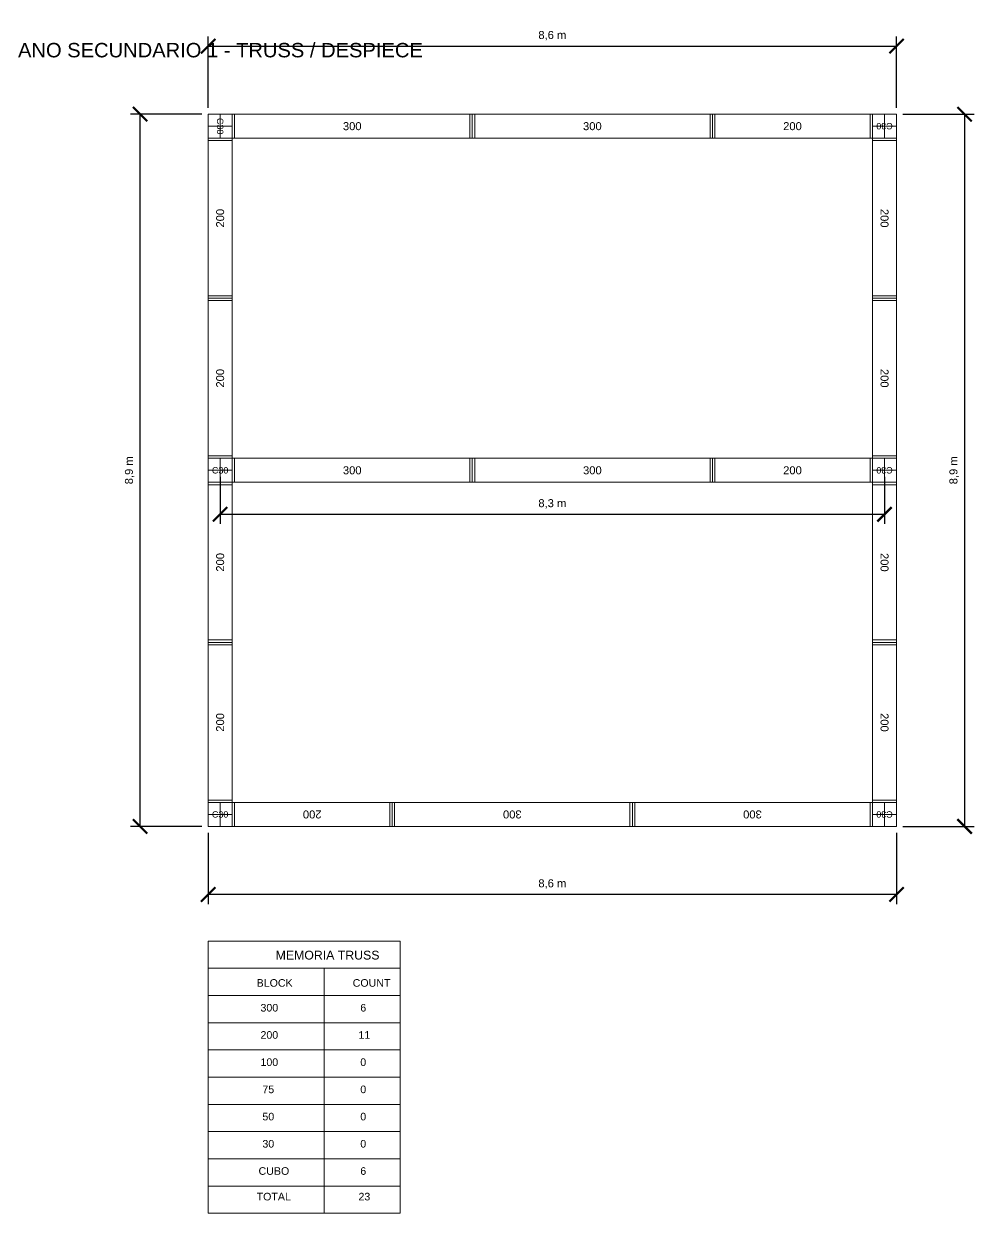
# Model space of a CAD drawing. Header units: metres. Extents: x 1125.8 to 1174.1, y 588 to 603.5.
# Drawn here: x 1137.67 to 1149.55, y 588.25 to 603.11 of the extents above; entities that cross this region are included whole.
import ezdxf
from ezdxf.enums import TextEntityAlignment as Align

# ---------------------------------------------------------------- set-up
doc = ezdxf.new("R2010")
doc.units = ezdxf.units.M
for name, color, linetype, lineweight in [('STD-06-TEXTOS', 7, 'Continuous', 9), ('STD-07-COTAS', 140, 'Continuous', 9), ('STD-12-TABLAS', 252, 'Continuous', 9), ('STD-15-TRUSS', 251, 'Continuous', 18)]:
    doc.layers.add(name, color=color, linetype=linetype, lineweight=lineweight)
doc.styles.add('STAND_ARIAL', font='arial.ttf')
doc.dimstyles.new('STAND_COTAS_ELEGANTE', dxfattribs={"dimtxt": 0.1, "dimasz": 0.18, "dimexe": 0.12, "dimexo": 0.08, "dimgap": 0.07, "dimtad": 1, "dimtxsty": 'STAND_ARIAL', "dimblk": 'ARCHTICK', "dimblk1": 'ARCHTICK', "dimblk2": 'ARCHTICK', "dimcen": 1, "dimclrd": 256, "dimclre": 256, "dimclrt": 256, "dimadec": 0, "dimazin": 0, "dimtfac": 1, "dimtmove": 0, "dimatfit": 3, "dimldrblk": 'CLOSED', "dimfxl": 1, "dimarcsym": 0})

# ---------------------------------------------------------------- blocks, each defined once
blk = doc.blocks.new('STAND_CUBO_30')
at = {"layer": 'STD-15-TRUSS'}
for p, q in [((0.15, 0.15), (-0.15, 0.15)), ((-0.15, 0.15), (-0.15, -0.15)), ((0, -0.15), (0, 0.15)), ((0.15, -0.15), (0.15, 0.15)), ((-0.15, 0), (0.15, 0)), ((-0.15, -0.15), (0.15, -0.15))]:
    blk.add_line(p, q, dxfattribs=at)
at = {"layer": 'STD-06-TEXTOS', "style": 'STAND_ARIAL'}
blk.add_text('C30', height=0.08, dxfattribs=at).set_placement((0, 0), align=Align.MIDDLE_CENTER)
blk = doc.blocks.new('STAND_TRUSS_300')
at = {"layer": 'STD-15-TRUSS'}
for p, q in [((3, 0.15), (0, 0.15)), ((0, 0.15), (0, -0.15)), ((0.03, -0.15), (0.03, 0.15)), ((2.97, -0.15), (2.97, 0.15)), ((3, -0.15), (3, 0.15)), ((0, -0.15), (3, -0.15))]:
    blk.add_line(p, q, dxfattribs=at)
at = {"layer": 'STD-06-TEXTOS', "style": 'STAND_ARIAL'}
blk.add_text('300', height=0.1, dxfattribs=at).set_placement((1.5, 0), align=Align.MIDDLE_CENTER)
blk = doc.blocks.new('STAND_TRUSS_200')
at = {"layer": 'STD-15-TRUSS'}
for p, q in [((2, 0.15), (0, 0.15)), ((0, 0.15), (0, -0.15)), ((0.03, -0.15), (0.03, 0.15)), ((1.97, -0.15), (1.97, 0.15)), ((2, -0.15), (2, 0.15)), ((0, -0.15), (2, -0.15))]:
    blk.add_line(p, q, dxfattribs=at)
at = {"layer": 'STD-06-TEXTOS', "style": 'STAND_ARIAL'}
blk.add_text('200', height=0.1, dxfattribs=at).set_placement((1, 0), align=Align.MIDDLE_CENTER)
blk = doc.blocks.new('_ArchTick')
at = {"color": 0, "linetype": 'ByBlock', "const_width": 0.15}
blk.add_lwpolyline([(-0.5, -0.5), (0.5, 0.5)], dxfattribs=at)
blk = doc.blocks.new('*D58')
at = {"layer": 'Defpoints', "color": 0, "transparency": 16777216}
for p in [(1139.976, 593.081), (1148.576, 593.081), (1139.976, 592.231)]:
    blk.add_point(p, dxfattribs=at)
at = {"layer": 'STD-07-COTAS', "linetype": 'ByBlock', "lineweight": -2, "transparency": 16777216}
for p, q in [((1139.976, 593.001), (1139.976, 592.111)), ((1148.576, 593.001), (1148.576, 592.111)), ((1148.576, 592.231), (1139.976, 592.231))]:
    blk.add_line(p, q, dxfattribs=at)
at = {"layer": 'STD-07-COTAS', "lineweight": -2, "transparency": 16777216, "xscale": 0.18, "yscale": 0.18, "zscale": 0.18, "rotation": 180}
blk.add_blockref('_ArchTick', (1139.976, 592.231), dxfattribs=at)
at = {"layer": 'STD-07-COTAS', "lineweight": -2, "transparency": 16777216, "xscale": 0.18, "yscale": 0.18, "zscale": 0.18}
blk.add_blockref('_ArchTick', (1148.576, 592.231), dxfattribs=at)
at = {"layer": 'STD-07-COTAS', "transparency": 16777216, "insert": (1144.276, 592.361), "char_height": 0.1, "attachment_point": 5, "style": 'STAND_ARIAL'}
blk.add_mtext('8,6 m', dxfattribs=at)
blk = doc.blocks.new('_Closed')
at = {"color": 0, "linetype": 'ByBlock', "lineweight": -2}
for p, q in [((-1, 0.167), (0, 0)), ((-1, 0.167), (-1, -0.167)), ((0, 0), (-1, -0.167)), ((0, 0), (-1, 0))]:
    blk.add_line(p, q, dxfattribs=at)
blk = doc.blocks.new('*D59')
at = {"layer": 'Defpoints', "color": 0, "transparency": 16777216}
for p in [(1139.126, 601.981), (1139.976, 601.981), (1139.976, 593.081)]:
    blk.add_point(p, dxfattribs=at)
at = {"layer": 'STD-07-COTAS', "linetype": 'ByBlock', "lineweight": -2, "transparency": 16777216}
for p, q in [((1139.896, 601.981), (1139.006, 601.981)), ((1139.126, 593.081), (1139.126, 601.981)), ((1139.896, 593.081), (1139.006, 593.081))]:
    blk.add_line(p, q, dxfattribs=at)
at = {"layer": 'STD-07-COTAS', "lineweight": -2, "transparency": 16777216, "xscale": 0.18, "yscale": 0.18, "zscale": 0.18}
for p, rotation in [((1139.126, 601.981), 90), ((1139.126, 593.081), 270)]:
    blk.add_blockref('_ArchTick', p, dxfattribs=dict(at, rotation=rotation))
at = {"layer": 'STD-07-COTAS', "transparency": 16777216, "insert": (1138.996, 597.531), "char_height": 0.1, "attachment_point": 5, "rotation": 90, "style": 'STAND_ARIAL'}
blk.add_mtext('8,9 m', dxfattribs=at)
blk = doc.blocks.new('*D60')
at = {"layer": 'Defpoints', "color": 0, "transparency": 16777216}
for p in [(1148.576, 602.831), (1139.976, 601.981), (1148.576, 601.981)]:
    blk.add_point(p, dxfattribs=at)
at = {"layer": 'STD-07-COTAS', "linetype": 'ByBlock', "lineweight": -2, "transparency": 16777216}
for p, q in [((1139.976, 602.061), (1139.976, 602.951)), ((1139.976, 602.831), (1148.576, 602.831)), ((1148.576, 602.061), (1148.576, 602.951))]:
    blk.add_line(p, q, dxfattribs=at)
at = {"layer": 'STD-07-COTAS', "lineweight": -2, "transparency": 16777216, "xscale": 0.18, "yscale": 0.18, "zscale": 0.18, "rotation": 180}
blk.add_blockref('_ArchTick', (1139.976, 602.831), dxfattribs=at)
at = {"layer": 'STD-07-COTAS', "lineweight": -2, "transparency": 16777216, "xscale": 0.18, "yscale": 0.18, "zscale": 0.18}
blk.add_blockref('_ArchTick', (1148.576, 602.831), dxfattribs=at)
at = {"layer": 'STD-07-COTAS', "transparency": 16777216, "insert": (1144.276, 602.961), "char_height": 0.1, "attachment_point": 5, "style": 'STAND_ARIAL'}
blk.add_mtext('8,6 m', dxfattribs=at)
blk = doc.blocks.new('*D61')
at = {"layer": 'Defpoints', "color": 0, "transparency": 16777216}
for p in [(1148.576, 601.981), (1148.576, 593.081), (1149.426, 593.081)]:
    blk.add_point(p, dxfattribs=at)
at = {"layer": 'STD-07-COTAS', "linetype": 'ByBlock', "lineweight": -2, "transparency": 16777216}
for p, q in [((1148.656, 601.981), (1149.546, 601.981)), ((1149.426, 601.981), (1149.426, 593.081)), ((1148.656, 593.081), (1149.546, 593.081))]:
    blk.add_line(p, q, dxfattribs=at)
at = {"layer": 'STD-07-COTAS', "lineweight": -2, "transparency": 16777216, "xscale": 0.18, "yscale": 0.18, "zscale": 0.18}
for p, rotation in [((1149.426, 601.981), 90), ((1149.426, 593.081), 270)]:
    blk.add_blockref('_ArchTick', p, dxfattribs=dict(at, rotation=rotation))
at = {"layer": 'STD-07-COTAS', "transparency": 16777216, "insert": (1149.296, 597.531), "char_height": 0.1, "attachment_point": 5, "rotation": 90, "style": 'STAND_ARIAL'}
blk.add_mtext('8,9 m', dxfattribs=at)
blk = doc.blocks.new('*D62')
at = {"layer": 'Defpoints', "color": 0, "transparency": 16777216}
for p in [(1140.126, 597.531), (1148.426, 597.531), (1148.426, 596.981)]:
    blk.add_point(p, dxfattribs=at)
at = {"layer": 'STD-07-COTAS', "linetype": 'ByBlock', "lineweight": -2, "transparency": 16777216}
for p, q in [((1140.126, 597.451), (1140.126, 596.861)), ((1148.426, 597.451), (1148.426, 596.861)), ((1140.126, 596.981), (1148.426, 596.981))]:
    blk.add_line(p, q, dxfattribs=at)
at = {"layer": 'STD-07-COTAS', "lineweight": -2, "transparency": 16777216, "xscale": 0.18, "yscale": 0.18, "zscale": 0.18, "rotation": 180}
blk.add_blockref('_ArchTick', (1140.126, 596.981), dxfattribs=at)
at = {"layer": 'STD-07-COTAS', "lineweight": -2, "transparency": 16777216, "xscale": 0.18, "yscale": 0.18, "zscale": 0.18}
blk.add_blockref('_ArchTick', (1148.426, 596.981), dxfattribs=at)
at = {"layer": 'STD-07-COTAS', "transparency": 16777216, "insert": (1144.276, 597.111), "char_height": 0.1, "attachment_point": 5, "style": 'STAND_ARIAL'}
blk.add_mtext('8,3 m', dxfattribs=at)

msp = doc.modelspace()

# ---------------------------------------------------------------- linework, layer by layer
at = {"layer": 'STD-12-TABLAS'}
for p, q in [((1139.976, 591.308), (1142.376, 591.308)), ((1141.426, 588.248), (1141.426, 591.308)), ((1139.976, 590.968), (1142.376, 590.968)), ((1139.976, 590.628), (1142.376, 590.628)), ((1139.976, 590.288), (1142.376, 590.288)), ((1139.976, 589.948), (1142.376, 589.948)), ((1139.976, 589.608), (1142.376, 589.608)), ((1139.976, 589.268), (1142.376, 589.268)), ((1139.976, 588.928), (1142.376, 588.928)), ((1139.976, 588.588), (1142.376, 588.588)), ((1139.976, 588.588), (1142.376, 588.588))]:
    msp.add_line(p, q, dxfattribs=at)
msp.add_lwpolyline([(1139.976, 588.248), (1142.376, 588.248), (1142.376, 591.648), (1139.976, 591.648)], close=True, dxfattribs=at)

# ---------------------------------------------------------------- block references
for name, p, rotation in [('STAND_CUBO_30', (1140.126, 601.831), 270), ('STAND_CUBO_30', (1148.426, 601.831), 180), ('STAND_TRUSS_200', (1140.126, 599.681), 90), ('STAND_TRUSS_200', (1148.426, 601.681), 270), ('STAND_TRUSS_200', (1140.126, 597.681), 90), ('STAND_TRUSS_200', (1148.426, 599.681), 270), ('STAND_CUBO_30', (1148.426, 597.531), 180), ('STAND_TRUSS_200', (1140.126, 595.381), 90), ('STAND_TRUSS_200', (1148.426, 597.381), 270), ('STAND_TRUSS_200', (1140.126, 593.381), 90), ('STAND_TRUSS_200', (1148.426, 595.381), 270), ('STAND_TRUSS_200', (1142.276, 593.231), 180), ('STAND_TRUSS_300', (1145.276, 593.231), 180), ('STAND_TRUSS_300', (1148.276, 593.231), 180), ('STAND_CUBO_30', (1148.426, 593.231), 180)]:
    msp.add_blockref(name, p, dxfattribs=dict(rotation=rotation))
for name, p in [('STAND_TRUSS_300', (1140.276, 601.831)), ('STAND_TRUSS_300', (1143.276, 601.831)), ('STAND_TRUSS_200', (1146.276, 601.831)), ('STAND_CUBO_30', (1140.126, 597.531)), ('STAND_TRUSS_300', (1140.276, 597.531)), ('STAND_TRUSS_300', (1143.276, 597.531)), ('STAND_TRUSS_200', (1146.276, 597.531)), ('STAND_CUBO_30', (1140.126, 593.231))]:
    msp.add_blockref(name, p)

# ---------------------------------------------------------------- texts
at = {"layer": 'STD-06-TEXTOS', "style": 'STAND_ARIAL'}
msp.add_text('PLANO SECUNDARIO 1 - TRUSS / DESPIECE', height=0.18, dxfattribs=at).set_placement((1139.976, 602.781), align=Align.MIDDLE_CENTER)
for s, height, p in [('MEMORIA TRUSS', 0.11, (1140.819, 591.418)), ('BLOCK', 0.095, (1140.582, 591.078)), ('COUNT', 0.095, (1141.782, 591.078)), ('300', 0.095, (1140.63, 590.768)), ('6', 0.095, (1141.877, 590.768)), ('200', 0.095, (1140.63, 590.428)), ('11', 0.095, (1141.854, 590.428)), ('100', 0.095, (1140.63, 590.088)), ('0', 0.095, (1141.877, 590.088)), ('75', 0.095, (1140.654, 589.748)), ('0', 0.095, (1141.877, 589.748)), ('50', 0.095, (1140.654, 589.408)), ('0', 0.095, (1141.877, 589.408)), ('30', 0.095, (1140.654, 589.068)), ('0', 0.095, (1141.877, 589.068)), ('CUBO', 0.095, (1140.606, 588.728)), ('6', 0.095, (1141.877, 588.728)), ('TOTAL', 0.095, (1140.582, 588.408)), ('23', 0.095, (1141.854, 588.408))]:
    msp.add_text(s, height=height, dxfattribs=at).set_placement(p)

# ---------------------------------------------------------------- dimensions: what is measured, and where the dimension line sits
at = {"layer": 'STD-07-COTAS'}
for p1, p2, distance, picture, middle in [((1139.976, 601.981), (1148.576, 601.981), 0.85, '*D60', (1144.276, 602.961)), ((1139.976, 593.081), (1139.976, 601.981), 0.85, '*D59', (1138.996, 597.531)), ((1148.576, 601.981), (1148.576, 593.081), 0.85, '*D61', (1149.296, 597.531)), ((1140.126, 597.531), (1148.426, 597.531), -0.55, '*D62', (1144.276, 597.111)), ((1148.576, 593.081), (1139.976, 593.081), 0.85, '*D58', (1144.276, 592.361))]:
    dim = msp.add_aligned_dim(p1=p1, p2=p2, distance=distance, dimstyle='STAND_COTAS_ELEGANTE', override={"dimpost": '<> m'}, dxfattribs=at)
    dim.commit()
    dim.dimension.update_dxf_attribs({"geometry": picture, "text_midpoint": middle})

doc.saveas('drawing.dxf')
